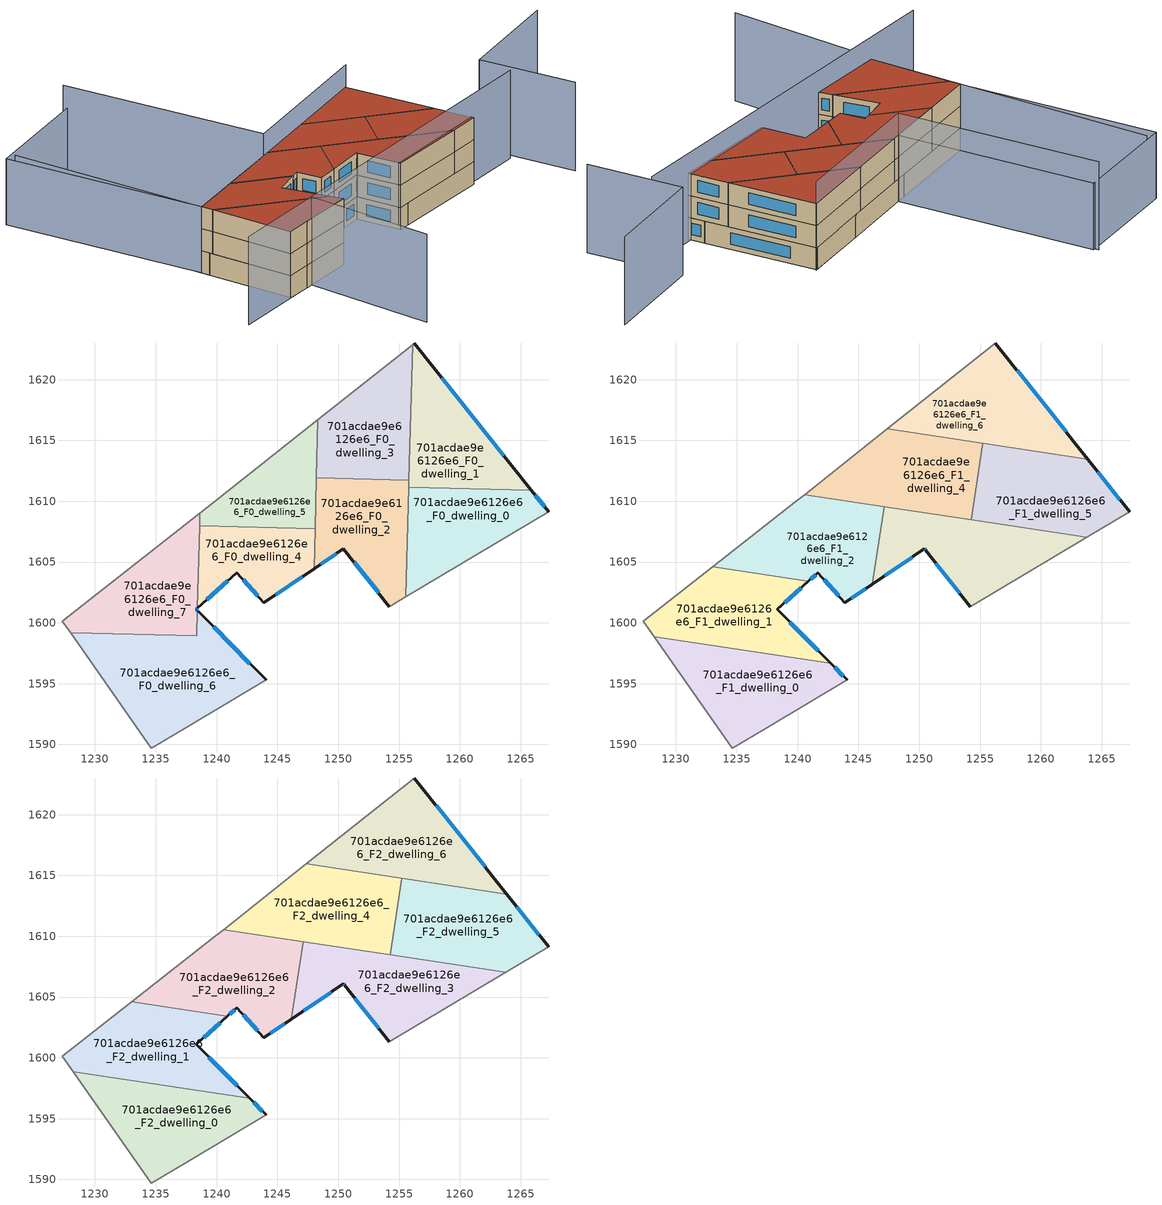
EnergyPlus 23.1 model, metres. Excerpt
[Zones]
701acdae9e6126e6_F0_dwelling_0
 floor ground (EU_floor_Construction): 1265.89,1610.9 1267.29,1609.12 1255.57,1602.16 1255.8,1611.16 z0
 wall outside (EU_wall_Construction): 1267.29,1609.12 1265.89,1610.9 z0:3
 wall to 701acdae9e6126e6_F0_dwelling_1 (EU_wall_Construction): 1265.89,1610.9 1255.8,1611.16 1255.57,1602.16 z0:3
 wall adiabatic (EU_wall_Construction): 1255.57,1602.16 1267.29,1609.12 z0:3
 window (EU_Window_Construction): 1266.96,1609.54 1266.22,1610.48 z0.7:2.3
701acdae9e6126e6_F0_dwelling_1
 floor ground (EU_floor_Construction): 1256.27,1623.01 1265.89,1610.9 1255.8,1611.16 1256.11,1622.88 z0
 wall outside (EU_wall_Construction): 1265.89,1610.9 1256.27,1623.01 z0:3
 wall adiabatic (EU_wall_Construction): 1256.27,1623.01 1256.11,1622.88 z0:3
 wall to 701acdae9e6126e6_F0_dwelling_3 (EU_wall_Construction): 1256.11,1622.88 1255.82,1611.72 z0:3
 wall to 701acdae9e6126e6_F0_dwelling_2 (EU_wall_Construction): 1255.82,1611.72 1255.8,1611.16 1255.57,1602.16 z0:3
 window (EU_Window_Construction): 1263.63,1613.74 1258.53,1620.17 z0.7:2.3
701acdae9e6126e6_F0_dwelling_2
 floor ground (EU_floor_Construction): 1255.82,1611.72 1255.57,1602.16 1254.21,1601.34 1250.42,1606.09 1248.01,1604.45 1248.21,1611.92 z0
 wall outside (EU_wall_Construction): 1248.01,1604.45 1250.42,1606.09 1254.21,1601.34 z0:3
 wall adiabatic (EU_wall_Construction): 1254.21,1601.34 1255.57,1602.16 z0:3
 wall to 701acdae9e6126e6_F0_dwelling_3 (EU_wall_Construction): 1255.82,1611.72 1248.21,1611.92 z0:3
 wall to 701acdae9e6126e6_F0_dwelling_5 (EU_wall_Construction): 1248.21,1611.92 1248.1,1607.74 z0:3
 wall to 701acdae9e6126e6_F0_dwelling_4 (EU_wall_Construction): 1248.1,1607.74 1248.01,1604.45 z0:3
 window (EU_Window_Construction): 1251.31,1604.97 1253.32,1602.46 / 1248.58,1604.83 1249.86,1605.7 z0.7:2.3
 ceiling adiabatic (EU_roof_Construction): 1254.29,1608.47 1254.78,1611.75 1248.21,1611.92 1248.14,1609.4 z3
701acdae9e6126e6_F0_dwelling_3
 floor ground (EU_floor_Construction): 1256.11,1622.88 1255.82,1611.72 1248.21,1611.92 1248.33,1616.71 z0
 wall adiabatic (EU_wall_Construction): 1256.11,1622.88 1248.33,1616.71 z0:3
 wall to 701acdae9e6126e6_F0_dwelling_5 (EU_wall_Construction): 1248.33,1616.71 1248.21,1611.92 z0:3
 ceiling adiabatic (EU_roof_Construction): 1254.78,1611.75 1255.24,1614.75 1248.31,1615.8 1248.21,1611.92 z3; 1255.89,1614.65 1256.11,1622.88 1248.33,1616.71 1248.31,1615.8 z3
701acdae9e6126e6_F0_dwelling_4
 floor ground (EU_floor_Construction): 1248.1,1607.74 1248.01,1604.45 1243.9,1601.64 1241.68,1604.14 1238.43,1601.19 1238.6,1607.99 z0
 wall outside (EU_wall_Construction): 1238.43,1601.19 1241.68,1604.14 1243.9,1601.64 1248.01,1604.45 z0:3
 wall to 701acdae9e6126e6_F0_dwelling_5 (EU_wall_Construction): 1248.1,1607.74 1238.6,1607.99 z0:3
 wall to 701acdae9e6126e6_F0_dwelling_7 (EU_wall_Construction): 1238.6,1607.99 1238.43,1601.19 z0:3
 window (EU_Window_Construction): 1244.86,1602.3 1247.05,1603.79 / 1242.2,1603.55 1243.38,1602.23 / 1239.19,1601.88 1240.91,1603.44 z0.7:2.3
 ceiling adiabatic (EU_roof_Construction): 1248.01,1604.45 1248.1,1607.74 1246.85,1607.78 1246.15,1603.18 z3
701acdae9e6126e6_F0_dwelling_5
 floor ground (EU_floor_Construction): 1248.33,1616.71 1248.1,1607.74 1238.6,1607.99 1238.63,1609.01 1239.78,1609.91 z0
 wall adiabatic (EU_wall_Construction): 1248.33,1616.71 1239.78,1609.91 1238.63,1609.01 z0:3
 wall to 701acdae9e6126e6_F0_dwelling_7 (EU_wall_Construction): 1238.63,1609.01 1238.61,1607.99 z0:3
701acdae9e6126e6_F0_dwelling_6
 floor ground (EU_floor_Construction): 1238.42,1601.02 1244.07,1595.31 1237.55,1591.43 1234.64,1589.71 1227.99,1599.19 1238.37,1598.92 z0
 wall outside (EU_wall_Construction): 1244.07,1595.31 1238.42,1601.02 z0:3
 wall to 701acdae9e6126e6_F0_dwelling_7 (EU_wall_Construction): 1238.42,1601.02 1238.37,1598.92 1227.99,1599.19 z0:3
 wall adiabatic (EU_wall_Construction): 1227.99,1599.19 1234.64,1589.71 1237.55,1591.43 1244.07,1595.31 z0:3
 window (EU_Window_Construction): 1242.74,1596.65 1239.75,1599.68 z0.7:2.3
701acdae9e6126e6_F0_dwelling_7
 floor ground (EU_floor_Construction): 1238.63,1609.01 1238.43,1601.19 1238.34,1601.11 1238.42,1601.02 1238.37,1598.92 1227.99,1599.19 1227.33,1600.14 z0
 wall outside (EU_wall_Construction): 1238.42,1601.02 1238.34,1601.11 1238.43,1601.19 z0:3
 wall adiabatic (EU_wall_Construction): 1238.63,1609.01 1227.33,1600.14 1227.99,1599.19 z0:3
 window (EU_Window_Construction): 1238.36,1601.12 1238.41,1601.17 / 1238.4,1601.04 1238.36,1601.08 z0.7:2.3
701acdae9e6126e6_F1_dwelling_0
 floor to 701acdae9e6126e6_F0_dwelling_6 (EU_floor_Construction): 1242.74,1596.66 1244.07,1595.31 1237.55,1591.43 1234.64,1589.71 1228.23,1598.85 z3
 wall outside (EU_wall_Construction): 1244.07,1595.31 1242.74,1596.66 z3:6
 wall adiabatic (EU_wall_Construction): 1228.23,1598.85 1234.64,1589.71 1237.55,1591.43 1244.07,1595.31 z3:6
 wall to 701acdae9e6126e6_F1_dwelling_1 (EU_wall_Construction): 1242.74,1596.66 1228.23,1598.85 z3:6
 window (EU_Window_Construction): 1243.76,1595.63 1243.05,1596.34 z3.7:5.3
701acdae9e6126e6_F1_dwelling_1
 floor to 701acdae9e6126e6_F0_dwelling_7 (EU_floor_Construction): 1238.5,1603.78 1238.43,1601.19 1238.34,1601.11 1238.42,1601.02 1238.37,1598.92 1227.99,1599.19 1227.33,1600.14 1233.02,1604.61 z3
 floor to 701acdae9e6126e6_F0_dwelling_6 (EU_floor_Construction): 1238.42,1601.02 1242.74,1596.66 1228.23,1598.85 1227.99,1599.19 1238.37,1598.92 z3
 floor to 701acdae9e6126e6_F0_dwelling_4 (EU_floor_Construction): 1240.89,1603.42 1238.43,1601.19 1238.5,1603.78 z3
 wall outside (EU_wall_Construction): 1242.74,1596.66 1238.34,1601.11 1240.89,1603.42 z3:6
 wall adiabatic (EU_wall_Construction): 1233.02,1604.61 1227.33,1600.14 1228.23,1598.85 z3:6
 wall to 701acdae9e6126e6_F1_dwelling_2 (EU_wall_Construction): 1240.89,1603.42 1233.02,1604.61 z3:6
 window (EU_Window_Construction): 1238.94,1601.65 1240.29,1602.88 / 1241.71,1597.7 1239.37,1600.06 z3.7:5.3
701acdae9e6126e6_F1_dwelling_2
 floor to 701acdae9e6126e6_F0_dwelling_4 (EU_floor_Construction): 1246.85,1607.78 1246.15,1603.18 1243.9,1601.64 1241.68,1604.14 1240.89,1603.42 1238.5,1603.78 1238.6,1607.99 z3
 floor to 701acdae9e6126e6_F0_dwelling_7 (EU_floor_Construction): 1238.63,1609.01 1238.5,1603.78 1233.02,1604.61 z3
 floor to 701acdae9e6126e6_F0_dwelling_5 (EU_floor_Construction): 1247.11,1609.55 1246.85,1607.78 1238.61,1607.99 1238.63,1609.01 1239.78,1609.91 1240.57,1610.54 z3
 wall outside (EU_wall_Construction): 1240.89,1603.42 1241.68,1604.14 1243.9,1601.64 1246.15,1603.18 z3:6
 wall adiabatic (EU_wall_Construction): 1240.57,1610.54 1239.78,1609.91 1233.02,1604.61 z3:6
 wall to 701acdae9e6126e6_F1_dwelling_3 (EU_wall_Construction): 1246.15,1603.18 1247.11,1609.55 z3:6
 wall to 701acdae9e6126e6_F1_dwelling_4 (EU_wall_Construction): 1247.11,1609.55 1240.57,1610.54 z3:6
 window (EU_Window_Construction): 1242.2,1603.55 1243.38,1602.23 / 1241.07,1603.59 1241.49,1603.97 / 1244.43,1602.01 1245.62,1602.82 z3.7:5.3
701acdae9e6126e6_F1_dwelling_3
 floor to 701acdae9e6126e6_F0_dwelling_2 (EU_floor_Construction): 1255.73,1608.25 1255.57,1602.16 1254.21,1601.34 1250.49,1606 1250.42,1606.09 1248.01,1604.45 1248.14,1609.39 z3
 floor to 701acdae9e6126e6_F0_dwelling_0 (EU_floor_Construction): 1263.78,1607.03 1255.57,1602.16 1255.73,1608.25 z3
 floor to 701acdae9e6126e6_F0_dwelling_5 (EU_floor_Construction): 1248.14,1609.39 1248.1,1607.74 1246.85,1607.78 1247.11,1609.55 z3
 floor adiabatic (EU_floor_Construction): 1248.14,1609.39 1248.01,1604.45 1246.15,1603.18 1246.85,1607.78 1248.1,1607.74 z3
 wall outside (EU_wall_Construction): 1246.15,1603.18 1250.42,1606.09 1250.49,1606 1254.21,1601.34 z3:6
 wall adiabatic (EU_wall_Construction): 1254.21,1601.34 1263.78,1607.03 z3:6
 wall to 701acdae9e6126e6_F1_dwelling_5 (EU_wall_Construction): 1263.78,1607.03 1254.29,1608.47 z3:6
 wall to 701acdae9e6126e6_F1_dwelling_4 (EU_wall_Construction): 1254.29,1608.47 1247.11,1609.55 z3:6
 window (EU_Window_Construction): 1251.36,1604.9 1253.33,1602.44 / 1250.44,1606.06 1250.48,1606.02 / 1247.15,1603.86 1249.42,1605.4 z3.7:5.3
701acdae9e6126e6_F1_dwelling_4
 floor to 701acdae9e6126e6_F0_dwelling_5 (EU_floor_Construction): 1248.31,1615.8 1248.14,1609.4 1240.57,1610.54 1247.37,1615.94 z3
 floor adiabatic (EU_floor_Construction): 1255.24,1614.75 1254.29,1608.47 1248.14,1609.4 1248.31,1615.8 z3
 wall to 701acdae9e6126e6_F1_dwelling_5 (EU_wall_Construction): 1254.29,1608.47 1255.24,1614.75 z3:6
 wall adiabatic (EU_wall_Construction): 1247.37,1615.94 1240.57,1610.54 z3:6
 wall to 701acdae9e6126e6_F1_dwelling_6 (EU_wall_Construction): 1255.24,1614.75 1247.37,1615.94 z3:6
701acdae9e6126e6_F1_dwelling_5
 floor to 701acdae9e6126e6_F0_dwelling_0 (EU_floor_Construction): 1265.89,1610.9 1267.29,1609.12 1263.78,1607.03 1255.73,1608.25 1255.8,1611.16 z3
 floor to 701acdae9e6126e6_F0_dwelling_1 (EU_floor_Construction): 1263.86,1613.45 1265.89,1610.9 1255.8,1611.16 1255.89,1614.65 z3
 floor to 701acdae9e6126e6_F0_dwelling_2 (EU_floor_Construction): 1255.82,1611.72 1255.73,1608.25 1254.29,1608.47 1254.78,1611.75 z3
 floor to 701acdae9e6126e6_F0_dwelling_3 (EU_floor_Construction): 1255.89,1614.65 1255.82,1611.72 1254.78,1611.75 1255.24,1614.75 z3
 wall outside (EU_wall_Construction): 1267.29,1609.12 1263.86,1613.45 z3:6
 wall adiabatic (EU_wall_Construction): 1263.78,1607.03 1267.29,1609.12 z3:6
 wall to 701acdae9e6126e6_F1_dwelling_6 (EU_wall_Construction): 1263.86,1613.45 1255.24,1614.75 z3:6
 window (EU_Window_Construction): 1266.49,1610.14 1264.67,1612.43 z3.7:5.3
701acdae9e6126e6_F1_dwelling_6
 floor adiabatic (EU_floor_Construction): 1256.11,1622.88 1255.89,1614.65 1248.31,1615.8 1248.33,1616.71 z3
 floor to 701acdae9e6126e6_F0_dwelling_1 (EU_floor_Construction): 1256.27,1623.01 1263.86,1613.45 1255.89,1614.65 1256.11,1622.88 z3
 floor to 701acdae9e6126e6_F0_dwelling_5 (EU_floor_Construction): 1248.33,1616.71 1248.31,1615.8 1247.37,1615.94 z3
 wall outside (EU_wall_Construction): 1263.86,1613.45 1256.27,1623.01 z3:6
 wall adiabatic (EU_wall_Construction): 1256.27,1623.01 1247.37,1615.94 z3:6
 window (EU_Window_Construction): 1262.08,1615.69 1258.05,1620.76 z3.7:5.3
701acdae9e6126e6_F2_dwelling_0
 floor to 701acdae9e6126e6_F1_dwelling_0 (EU_floor_Construction): 1242.74,1596.66 1244.07,1595.31 1237.55,1591.43 1234.64,1589.71 1228.23,1598.85 z6
 wall outside (EU_wall_Construction): 1244.07,1595.31 1242.74,1596.66 z6:9
 wall adiabatic (EU_wall_Construction): 1228.23,1598.85 1234.64,1589.71 1237.55,1591.43 1244.07,1595.31 z6:9
 wall to 701acdae9e6126e6_F2_dwelling_1 (EU_wall_Construction): 1242.74,1596.66 1228.23,1598.85 z6:9
 window (EU_Window_Construction): 1243.76,1595.63 1243.05,1596.34 z6.7:8.3
 roof outside (EU_roof_Construction): 1244.07,1595.31 1242.74,1596.66 1228.23,1598.85 1234.64,1589.71 1237.55,1591.43 z9
701acdae9e6126e6_F2_dwelling_1
 floor to 701acdae9e6126e6_F1_dwelling_1 (EU_floor_Construction): 1240.89,1603.42 1238.34,1601.11 1242.74,1596.66 1228.23,1598.85 1227.33,1600.14 1233.02,1604.61 z6
 wall outside (EU_wall_Construction): 1242.74,1596.66 1238.34,1601.11 1240.89,1603.42 z6:9
 wall adiabatic (EU_wall_Construction): 1233.02,1604.61 1227.33,1600.14 1228.23,1598.85 z6:9
 wall to 701acdae9e6126e6_F2_dwelling_2 (EU_wall_Construction): 1240.89,1603.42 1233.02,1604.61 z6:9
 window (EU_Window_Construction): 1238.94,1601.65 1240.29,1602.88 / 1241.71,1597.7 1239.37,1600.06 z6.7:8.3
 roof outside (EU_roof_Construction): 1242.74,1596.66 1238.34,1601.11 1240.89,1603.42 1233.02,1604.61 1227.33,1600.14 1228.23,1598.85 z9
701acdae9e6126e6_F2_dwelling_2
 floor to 701acdae9e6126e6_F1_dwelling_2 (EU_floor_Construction): 1247.11,1609.55 1246.15,1603.18 1243.9,1601.64 1241.68,1604.14 1240.89,1603.42 1233.02,1604.61 1239.78,1609.91 1240.57,1610.54 z6
 wall outside (EU_wall_Construction): 1240.89,1603.42 1241.68,1604.14 1243.9,1601.64 1246.15,1603.18 z6:9
 wall adiabatic (EU_wall_Construction): 1240.57,1610.54 1239.78,1609.91 1233.02,1604.61 z6:9
 wall to 701acdae9e6126e6_F2_dwelling_3 (EU_wall_Construction): 1246.15,1603.18 1247.11,1609.55 z6:9
 wall to 701acdae9e6126e6_F2_dwelling_4 (EU_wall_Construction): 1247.11,1609.55 1240.57,1610.54 z6:9
 window (EU_Window_Construction): 1242.2,1603.55 1243.38,1602.23 / 1241.07,1603.59 1241.49,1603.97 / 1244.43,1602.01 1245.62,1602.82 z6.7:8.3
 roof outside (EU_roof_Construction): 1246.15,1603.18 1247.11,1609.55 1240.57,1610.54 1239.78,1609.91 1233.02,1604.61 1240.89,1603.42 1241.68,1604.14 1243.9,1601.64 z9
701acdae9e6126e6_F2_dwelling_3
 floor to 701acdae9e6126e6_F1_dwelling_3 (EU_floor_Construction): 1263.78,1607.03 1254.21,1601.34 1250.49,1606 1250.42,1606.09 1246.15,1603.18 1247.11,1609.55 z6
 wall outside (EU_wall_Construction): 1246.15,1603.18 1250.42,1606.09 1250.49,1606 1254.21,1601.34 z6:9
 wall adiabatic (EU_wall_Construction): 1254.21,1601.34 1263.78,1607.03 z6:9
 wall to 701acdae9e6126e6_F2_dwelling_5 (EU_wall_Construction): 1263.78,1607.03 1254.29,1608.47 z6:9
 wall to 701acdae9e6126e6_F2_dwelling_4 (EU_wall_Construction): 1254.29,1608.47 1247.11,1609.55 z6:9
 window (EU_Window_Construction): 1251.36,1604.9 1253.33,1602.44 / 1250.44,1606.06 1250.48,1606.02 / 1247.15,1603.86 1249.42,1605.4 z6.7:8.3
 roof outside (EU_roof_Construction): 1263.78,1607.03 1247.11,1609.55 1246.15,1603.18 1250.42,1606.09 1250.49,1606 1254.21,1601.34 z9
701acdae9e6126e6_F2_dwelling_4
 floor to 701acdae9e6126e6_F1_dwelling_4 (EU_floor_Construction): 1255.24,1614.75 1254.29,1608.47 1240.57,1610.54 1247.37,1615.94 z6
 wall to 701acdae9e6126e6_F2_dwelling_5 (EU_wall_Construction): 1254.29,1608.47 1255.24,1614.75 z6:9
 wall adiabatic (EU_wall_Construction): 1247.37,1615.94 1240.57,1610.54 z6:9
 wall to 701acdae9e6126e6_F2_dwelling_6 (EU_wall_Construction): 1255.24,1614.75 1247.37,1615.94 z6:9
 roof outside (EU_roof_Construction): 1254.29,1608.47 1255.24,1614.75 1247.37,1615.94 1240.57,1610.54 z9
701acdae9e6126e6_F2_dwelling_5
 floor to 701acdae9e6126e6_F1_dwelling_5 (EU_floor_Construction): 1263.86,1613.45 1267.29,1609.12 1263.78,1607.03 1254.29,1608.47 1255.24,1614.75 z6
 wall outside (EU_wall_Construction): 1267.29,1609.12 1263.86,1613.45 z6:9
 wall adiabatic (EU_wall_Construction): 1263.78,1607.03 1267.29,1609.12 z6:9
 wall to 701acdae9e6126e6_F2_dwelling_6 (EU_wall_Construction): 1263.86,1613.45 1255.24,1614.75 z6:9
 window (EU_Window_Construction): 1266.49,1610.14 1264.67,1612.43 z6.7:8.3
 roof outside (EU_roof_Construction): 1267.29,1609.12 1263.86,1613.45 1255.24,1614.75 1254.29,1608.47 1263.78,1607.03 z9
701acdae9e6126e6_F2_dwelling_6
 floor to 701acdae9e6126e6_F1_dwelling_6 (EU_floor_Construction): 1256.27,1623.01 1263.86,1613.45 1247.37,1615.94 z6
 wall outside (EU_wall_Construction): 1263.86,1613.45 1256.27,1623.01 z6:9
 wall adiabatic (EU_wall_Construction): 1256.27,1623.01 1247.37,1615.94 z6:9
 window (EU_Window_Construction): 1262.08,1615.69 1258.05,1620.76 z6.7:8.3
 roof outside (EU_roof_Construction): 1263.86,1613.45 1256.27,1623.01 1247.37,1615.94 z9
shading: 1227.04,1585.01 1274.1,1613.77 / 1238.29,1591.88 1247.15,1576.99 / 1280.03,1607.58 1271.78,1617.87 / 1271.78,1617.87 1283.59,1627.34 / 1256.28,1623.02 1239.78,1609.91 / 1239.78,1609.91 1222.56,1631.59 z0:12; 1212.03,1621.96 1234.64,1589.71 / 1223.13,1631.3 1239.81,1609.87 / 1239.81,1609.87 1227.33,1600.15 / 1227.33,1600.15 1210.64,1621.58 / 1210.64,1621.58 1223.13,1631.3 z0:9
[Building]
EU S2 Campaign: North Axis=0; Terrain=City; Solar Distribution=FullExterior
[Site:Location]
Budapest.Ferenc.Liszt.Intl.AP: Latitude=47.437; Longitude=19.256; Time Zone=1; Elevation=185
[SizingPeriod:WeatherFileDays]
AnnualSizingPeriod: Begin Month=1; Begin Day of Month=1; End Month=12; End Day of Month=31; Day of Week for Start Day=Monday; Use Weather File Daylight Saving Period=No; Use Weather File Rain and Snow Indicators=No
[MATERIAL]
EU_InternalMass_Material: Roughness=MediumRough; Thickness=0.1; Conductivity=1; Density=1800; Specific Heat=900; Thermal Absorptance=0.9; Solar Absorptance=0.7; Visible Absorptance=0.7
[MATERIAL:NOMASS] Roughness=MediumRough; Thermal Absorptance=0.9; Solar Absorptance=0.7; Visible Absorptance=0.7
Name | Thermal Resistance
EU_wall_NoMass | 0.832559
EU_roof_NoMass | 1.39638
EU_floor_NoMass | 0.872794
[WINDOWMATERIAL:SIMPLEGLAZINGSYSTEM]
EU_Window_SimpleGlazing: UFactor=2.79869; Solar Heat Gain Coefficient=0.75; Visible Transmittance=0.75
[CONSTRUCTION]
EU_wall_Construction: EU_wall_NoMass
EU_roof_Construction: EU_roof_NoMass
EU_floor_Construction: EU_floor_NoMass
EU_Window_Construction: EU_Window_SimpleGlazing
EU_InternalMass_Construction: EU_InternalMass_Material
[ZONE] Type=1; Multiplier=1; Ceiling Height=autocalculate; Floor Area=autocalculate; Part of Total Floor Area=Yes
Name | Volume
701acdae9e6126e6_F0_dwelling_0 | 182.141
701acdae9e6126e6_F1_dwelling_0; 701acdae9e6126e6_F2_dwelling_0 | 208.177
701acdae9e6126e6_F0_dwelling_1 | 182.104
701acdae9e6126e6_F1_dwelling_1; 701acdae9e6126e6_F2_dwelling_1 | 202.313
701acdae9e6126e6_F0_dwelling_2 | 182.143
701acdae9e6126e6_F1_dwelling_2; 701acdae9e6126e6_F2_dwelling_2 | 211.068
701acdae9e6126e6_F0_dwelling_3 | 182.16
701acdae9e6126e6_F1_dwelling_3; 701acdae9e6126e6_F2_dwelling_3 | 211.073
701acdae9e6126e6_F0_dwelling_4 | 142.139
701acdae9e6126e6_F1_dwelling_4; 701acdae9e6126e6_F2_dwelling_4; 701acdae9e6126e6_F1_dwelling_5; 701acdae9e6126e6_F2_dwelling_5 | 208.165
701acdae9e6126e6_F0_dwelling_5 | 142.122
701acdae9e6126e6_F0_dwelling_6 | 262.174
701acdae9e6126e6_F1_dwelling_6; 701acdae9e6126e6_F2_dwelling_6 | 208.152
701acdae9e6126e6_F0_dwelling_7 | 182.128
[INTERNALMASS] Construction=EU_InternalMass_Construction
Name | Zone or ZoneList | Surface Area
701acdae9e6126e6_F0_dwelling_0_EU_InternalMass | 701acdae9e6126e6_F0_dwelling_0 | 60.7139
701acdae9e6126e6_F0_dwelling_1_EU_InternalMass | 701acdae9e6126e6_F0_dwelling_1 | 60.7098
701acdae9e6126e6_F0_dwelling_2_EU_InternalMass | 701acdae9e6126e6_F0_dwelling_2 | 60.7164
701acdae9e6126e6_F0_dwelling_3_EU_InternalMass | 701acdae9e6126e6_F0_dwelling_3 | 60.7199
701acdae9e6126e6_F0_dwelling_4_EU_InternalMass | 701acdae9e6126e6_F0_dwelling_4 | 47.3798
701acdae9e6126e6_F0_dwelling_5_EU_InternalMass | 701acdae9e6126e6_F0_dwelling_5 | 47.374
701acdae9e6126e6_F0_dwelling_6_EU_InternalMass | 701acdae9e6126e6_F0_dwelling_6 | 87.3913
701acdae9e6126e6_F0_dwelling_7_EU_InternalMass | 701acdae9e6126e6_F0_dwelling_7 | 60.709
701acdae9e6126e6_F1_dwelling_0_EU_InternalMass | 701acdae9e6126e6_F1_dwelling_0 | 69.3921
701acdae9e6126e6_F1_dwelling_1_EU_InternalMass | 701acdae9e6126e6_F1_dwelling_1 | 67.4376
701acdae9e6126e6_F1_dwelling_2_EU_InternalMass | 701acdae9e6126e6_F1_dwelling_2 | 70.3583
701acdae9e6126e6_F1_dwelling_3_EU_InternalMass | 701acdae9e6126e6_F1_dwelling_3 | 70.3596
701acdae9e6126e6_F1_dwelling_4_EU_InternalMass | 701acdae9e6126e6_F1_dwelling_4 | 69.3895
701acdae9e6126e6_F1_dwelling_5_EU_InternalMass | 701acdae9e6126e6_F1_dwelling_5 | 69.3881
701acdae9e6126e6_F1_dwelling_6_EU_InternalMass | 701acdae9e6126e6_F1_dwelling_6 | 69.3842
701acdae9e6126e6_F2_dwelling_0_EU_InternalMass | 701acdae9e6126e6_F2_dwelling_0 | 69.3921
701acdae9e6126e6_F2_dwelling_1_EU_InternalMass | 701acdae9e6126e6_F2_dwelling_1 | 67.4376
701acdae9e6126e6_F2_dwelling_2_EU_InternalMass | 701acdae9e6126e6_F2_dwelling_2 | 70.3583
701acdae9e6126e6_F2_dwelling_3_EU_InternalMass | 701acdae9e6126e6_F2_dwelling_3 | 70.3596
701acdae9e6126e6_F2_dwelling_4_EU_InternalMass | 701acdae9e6126e6_F2_dwelling_4 | 69.3895
701acdae9e6126e6_F2_dwelling_5_EU_InternalMass | 701acdae9e6126e6_F2_dwelling_5 | 69.3881
701acdae9e6126e6_F2_dwelling_6_EU_InternalMass | 701acdae9e6126e6_F2_dwelling_6 | 69.3842
[OTHEREQUIPMENT] Fuel Type=Electricity; Design Level Calculation Method=Watts/Area; Power per Zone Floor Area=1; Fraction Latent=0; Fraction Radiant=0; Fraction Lost=0; Carbon Dioxide Generation Rate=0; EndUse Subcategory=EU_Step8_InternalGains
Name | Zone or ZoneList or Space or SpaceList | Schedule
EU_Step8_InternalGain_701acdae9e6126e6_F0_dwelling_0_f000 | 701acdae9e6126e6_F0_dwelling_0 | EU_Step8_GainSchedule_701acdae9e6126e6_F0_dwelling_0_f000
EU_Step8_InternalGain_701acdae9e6126e6_F0_dwelling_1_f000 | 701acdae9e6126e6_F0_dwelling_1 | EU_Step8_GainSchedule_701acdae9e6126e6_F0_dwelling_1_f000
EU_Step8_InternalGain_701acdae9e6126e6_F0_dwelling_2_f000 | 701acdae9e6126e6_F0_dwelling_2 | EU_Step8_GainSchedule_701acdae9e6126e6_F0_dwelling_2_f000
EU_Step8_InternalGain_701acdae9e6126e6_F0_dwelling_3_f000 | 701acdae9e6126e6_F0_dwelling_3 | EU_Step8_GainSchedule_701acdae9e6126e6_F0_dwelling_3_f000
EU_Step8_InternalGain_701acdae9e6126e6_F0_dwelling_4_f000 | 701acdae9e6126e6_F0_dwelling_4 | EU_Step8_GainSchedule_701acdae9e6126e6_F0_dwelling_4_f000
EU_Step8_InternalGain_701acdae9e6126e6_F0_dwelling_5_f000 | 701acdae9e6126e6_F0_dwelling_5 | EU_Step8_GainSchedule_701acdae9e6126e6_F0_dwelling_5_f000
EU_Step8_InternalGain_701acdae9e6126e6_F0_dwelling_6_f000 | 701acdae9e6126e6_F0_dwelling_6 | EU_Step8_GainSchedule_701acdae9e6126e6_F0_dwelling_6_f000
EU_Step8_InternalGain_701acdae9e6126e6_F0_dwelling_7_f000 | 701acdae9e6126e6_F0_dwelling_7 | EU_Step8_GainSchedule_701acdae9e6126e6_F0_dwelling_7_f000
EU_Step8_InternalGain_701acdae9e6126e6_F1_dwelling_0_f000 | 701acdae9e6126e6_F1_dwelling_0 | EU_Step8_GainSchedule_701acdae9e6126e6_F1_dwelling_0_f000
EU_Step8_InternalGain_701acdae9e6126e6_F1_dwelling_1_f000 | 701acdae9e6126e6_F1_dwelling_1 | EU_Step8_GainSchedule_701acdae9e6126e6_F1_dwelling_1_f000
EU_Step8_InternalGain_701acdae9e6126e6_F1_dwelling_2_f000 | 701acdae9e6126e6_F1_dwelling_2 | EU_Step8_GainSchedule_701acdae9e6126e6_F1_dwelling_2_f000
EU_Step8_InternalGain_701acdae9e6126e6_F1_dwelling_3_f000 | 701acdae9e6126e6_F1_dwelling_3 | EU_Step8_GainSchedule_701acdae9e6126e6_F1_dwelling_3_f000
EU_Step8_InternalGain_701acdae9e6126e6_F1_dwelling_4_f000 | 701acdae9e6126e6_F1_dwelling_4 | EU_Step8_GainSchedule_701acdae9e6126e6_F1_dwelling_4_f000
EU_Step8_InternalGain_701acdae9e6126e6_F1_dwelling_5_f000 | 701acdae9e6126e6_F1_dwelling_5 | EU_Step8_GainSchedule_701acdae9e6126e6_F1_dwelling_5_f000
EU_Step8_InternalGain_701acdae9e6126e6_F1_dwelling_6_f000 | 701acdae9e6126e6_F1_dwelling_6 | EU_Step8_GainSchedule_701acdae9e6126e6_F1_dwelling_6_f000
EU_Step8_InternalGain_701acdae9e6126e6_F2_dwelling_0_f000 | 701acdae9e6126e6_F2_dwelling_0 | EU_Step8_GainSchedule_701acdae9e6126e6_F2_dwelling_0_f000
EU_Step8_InternalGain_701acdae9e6126e6_F2_dwelling_1_f000 | 701acdae9e6126e6_F2_dwelling_1 | EU_Step8_GainSchedule_701acdae9e6126e6_F2_dwelling_1_f000
EU_Step8_InternalGain_701acdae9e6126e6_F2_dwelling_2_f000 | 701acdae9e6126e6_F2_dwelling_2 | EU_Step8_GainSchedule_701acdae9e6126e6_F2_dwelling_2_f000
EU_Step8_InternalGain_701acdae9e6126e6_F2_dwelling_3_f000 | 701acdae9e6126e6_F2_dwelling_3 | EU_Step8_GainSchedule_701acdae9e6126e6_F2_dwelling_3_f000
EU_Step8_InternalGain_701acdae9e6126e6_F2_dwelling_4_f000 | 701acdae9e6126e6_F2_dwelling_4 | EU_Step8_GainSchedule_701acdae9e6126e6_F2_dwelling_4_f000
EU_Step8_InternalGain_701acdae9e6126e6_F2_dwelling_5_f000 | 701acdae9e6126e6_F2_dwelling_5 | EU_Step8_GainSchedule_701acdae9e6126e6_F2_dwelling_5_f000
EU_Step8_InternalGain_701acdae9e6126e6_F2_dwelling_6_f000 | 701acdae9e6126e6_F2_dwelling_6 | EU_Step8_GainSchedule_701acdae9e6126e6_F2_dwelling_6_f000
[ZONEVENTILATION:DESIGNFLOWRATE] Schedule=EU_AlwaysOn; Design Flow Rate Calculation Method=AirChanges/Hour; Air Changes per Hour=0.475469; Ventilation Type=Natural; Fan Pressure Rise=0; Fan Total Efficiency=1; Constant Term Coefficient=1; Temperature Term Coefficient=0; Velocity Term Coefficient=0; Velocity Squared Term Coefficient=0; Minimum Indoor Temperature=-100; Maximum Indoor Temperature=100; Delta Temperature=-100; Minimum Outdoor Temperature=-100; Maximum Outdoor Temperature=100; Maximum Wind Speed=40
Name | Zone or ZoneList or Space or SpaceList
EU_ConstantAir_701acdae9e6126e6_F0_dwelling_0 | 701acdae9e6126e6_F0_dwelling_0
EU_ConstantAir_701acdae9e6126e6_F0_dwelling_1 | 701acdae9e6126e6_F0_dwelling_1
EU_ConstantAir_701acdae9e6126e6_F0_dwelling_2 | 701acdae9e6126e6_F0_dwelling_2
EU_ConstantAir_701acdae9e6126e6_F0_dwelling_3 | 701acdae9e6126e6_F0_dwelling_3
EU_ConstantAir_701acdae9e6126e6_F0_dwelling_4 | 701acdae9e6126e6_F0_dwelling_4
EU_ConstantAir_701acdae9e6126e6_F0_dwelling_5 | 701acdae9e6126e6_F0_dwelling_5
EU_ConstantAir_701acdae9e6126e6_F0_dwelling_6 | 701acdae9e6126e6_F0_dwelling_6
EU_ConstantAir_701acdae9e6126e6_F0_dwelling_7 | 701acdae9e6126e6_F0_dwelling_7
EU_ConstantAir_701acdae9e6126e6_F1_dwelling_0 | 701acdae9e6126e6_F1_dwelling_0
EU_ConstantAir_701acdae9e6126e6_F1_dwelling_1 | 701acdae9e6126e6_F1_dwelling_1
EU_ConstantAir_701acdae9e6126e6_F1_dwelling_2 | 701acdae9e6126e6_F1_dwelling_2
EU_ConstantAir_701acdae9e6126e6_F1_dwelling_3 | 701acdae9e6126e6_F1_dwelling_3
EU_ConstantAir_701acdae9e6126e6_F1_dwelling_4 | 701acdae9e6126e6_F1_dwelling_4
EU_ConstantAir_701acdae9e6126e6_F1_dwelling_5 | 701acdae9e6126e6_F1_dwelling_5
EU_ConstantAir_701acdae9e6126e6_F1_dwelling_6 | 701acdae9e6126e6_F1_dwelling_6
EU_ConstantAir_701acdae9e6126e6_F2_dwelling_0 | 701acdae9e6126e6_F2_dwelling_0
EU_ConstantAir_701acdae9e6126e6_F2_dwelling_1 | 701acdae9e6126e6_F2_dwelling_1
EU_ConstantAir_701acdae9e6126e6_F2_dwelling_2 | 701acdae9e6126e6_F2_dwelling_2
EU_ConstantAir_701acdae9e6126e6_F2_dwelling_3 | 701acdae9e6126e6_F2_dwelling_3
EU_ConstantAir_701acdae9e6126e6_F2_dwelling_4 | 701acdae9e6126e6_F2_dwelling_4
EU_ConstantAir_701acdae9e6126e6_F2_dwelling_5 | 701acdae9e6126e6_F2_dwelling_5
EU_ConstantAir_701acdae9e6126e6_F2_dwelling_6 | 701acdae9e6126e6_F2_dwelling_6
[HVACTEMPLATE:THERMOSTAT] Constant Heating Setpoint=20; Constant Cooling Setpoint=50
EU_HeatOnly_701acdae9e6126e6_F0_dwelling_0; EU_HeatOnly_701acdae9e6126e6_F0_dwelling_1; EU_HeatOnly_701acdae9e6126e6_F0_dwelling_2; EU_HeatOnly_701acdae9e6126e6_F0_dwelling_3; EU_HeatOnly_701acdae9e6126e6_F0_dwelling_4; EU_HeatOnly_701acdae9e6126e6_F0_dwelling_5; EU_HeatOnly_701acdae9e6126e6_F0_dwelling_6; EU_HeatOnly_701acdae9e6126e6_F0_dwelling_7; EU_HeatOnly_701acdae9e6126e6_F1_dwelling_0; EU_HeatOnly_701acdae9e6126e6_F1_dwelling_1; EU_HeatOnly_701acdae9e6126e6_F1_dwelling_2; EU_HeatOnly_701acdae9e6126e6_F1_dwelling_3; EU_HeatOnly_701acdae9e6126e6_F1_dwelling_4; EU_HeatOnly_701acdae9e6126e6_F1_dwelling_5; EU_HeatOnly_701acdae9e6126e6_F1_dwelling_6; EU_HeatOnly_701acdae9e6126e6_F2_dwelling_0; EU_HeatOnly_701acdae9e6126e6_F2_dwelling_1; EU_HeatOnly_701acdae9e6126e6_F2_dwelling_2; EU_HeatOnly_701acdae9e6126e6_F2_dwelling_3; EU_HeatOnly_701acdae9e6126e6_F2_dwelling_4; EU_HeatOnly_701acdae9e6126e6_F2_dwelling_5; EU_HeatOnly_701acdae9e6126e6_F2_dwelling_6
[HVACTEMPLATE:ZONE:IDEALLOADSAIRSYSTEM] System Availability Schedule=EU_AlwaysOn; Maximum Heating Supply Air Temperature=50; Minimum Cooling Supply Air Temperature=13; Maximum Heating Supply Air Humidity Ratio=0.0156; Minimum Cooling Supply Air Humidity Ratio=0.0077; Heating Limit=NoLimit; Cooling Limit=NoLimit; Heating Availability Schedule=EU_AlwaysOn; Cooling Availability Schedule=EU_CoolingOff; Dehumidification Control Type=ConstantSensibleHeatRatio; Cooling Sensible Heat Ratio=0.7; Dehumidification Setpoint=60; Humidification Control Type=None; Humidification Setpoint=30; Outdoor Air Method=None; Outdoor Air Flow Rate per Person=0.00944; Outdoor Air Flow Rate per Zone Floor Area=0; Outdoor Air Flow Rate per Zone=0; Demand Controlled Ventilation Type=None; Outdoor Air Economizer Type=NoEconomizer; Heat Recovery Type=None; Sensible Heat Recovery Effectiveness=0.7; Latent Heat Recovery Effectiveness=0.65
Name | Template Thermostat
701acdae9e6126e6_F0_dwelling_0 | EU_HeatOnly_701acdae9e6126e6_F0_dwelling_0
701acdae9e6126e6_F0_dwelling_1 | EU_HeatOnly_701acdae9e6126e6_F0_dwelling_1
701acdae9e6126e6_F0_dwelling_2 | EU_HeatOnly_701acdae9e6126e6_F0_dwelling_2
701acdae9e6126e6_F0_dwelling_3 | EU_HeatOnly_701acdae9e6126e6_F0_dwelling_3
701acdae9e6126e6_F0_dwelling_4 | EU_HeatOnly_701acdae9e6126e6_F0_dwelling_4
701acdae9e6126e6_F0_dwelling_5 | EU_HeatOnly_701acdae9e6126e6_F0_dwelling_5
701acdae9e6126e6_F0_dwelling_6 | EU_HeatOnly_701acdae9e6126e6_F0_dwelling_6
701acdae9e6126e6_F0_dwelling_7 | EU_HeatOnly_701acdae9e6126e6_F0_dwelling_7
701acdae9e6126e6_F1_dwelling_0 | EU_HeatOnly_701acdae9e6126e6_F1_dwelling_0
701acdae9e6126e6_F1_dwelling_1 | EU_HeatOnly_701acdae9e6126e6_F1_dwelling_1
701acdae9e6126e6_F1_dwelling_2 | EU_HeatOnly_701acdae9e6126e6_F1_dwelling_2
701acdae9e6126e6_F1_dwelling_3 | EU_HeatOnly_701acdae9e6126e6_F1_dwelling_3
701acdae9e6126e6_F1_dwelling_4 | EU_HeatOnly_701acdae9e6126e6_F1_dwelling_4
701acdae9e6126e6_F1_dwelling_5 | EU_HeatOnly_701acdae9e6126e6_F1_dwelling_5
701acdae9e6126e6_F1_dwelling_6 | EU_HeatOnly_701acdae9e6126e6_F1_dwelling_6
701acdae9e6126e6_F2_dwelling_0 | EU_HeatOnly_701acdae9e6126e6_F2_dwelling_0
701acdae9e6126e6_F2_dwelling_1 | EU_HeatOnly_701acdae9e6126e6_F2_dwelling_1
701acdae9e6126e6_F2_dwelling_2 | EU_HeatOnly_701acdae9e6126e6_F2_dwelling_2
701acdae9e6126e6_F2_dwelling_3 | EU_HeatOnly_701acdae9e6126e6_F2_dwelling_3
701acdae9e6126e6_F2_dwelling_4 | EU_HeatOnly_701acdae9e6126e6_F2_dwelling_4
701acdae9e6126e6_F2_dwelling_5 | EU_HeatOnly_701acdae9e6126e6_F2_dwelling_5
701acdae9e6126e6_F2_dwelling_6 | EU_HeatOnly_701acdae9e6126e6_F2_dwelling_6
[SIZING:ZONE] Zone Cooling Design Supply Air Temperature Input Method=SupplyAirTemperature; Zone Cooling Design Supply Air Temperature=13; Zone Heating Design Supply Air Temperature Input Method=SupplyAirTemperature; Zone Heating Design Supply Air Temperature=50; Zone Cooling Design Supply Air Humidity Ratio=0.008; Zone Heating Design Supply Air Humidity Ratio=0.008; Cooling Design Air Flow Method=DesignDay; Cooling Design Air Flow Rate=0; Cooling Minimum Air Flow per Zone Floor Area=0.000762; Cooling Minimum Air Flow=0; Cooling Minimum Air Flow Fraction=0.2; Heating Design Air Flow Method=DesignDay; Heating Design Air Flow Rate=0; Heating Maximum Air Flow per Zone Floor Area=0.002032; Heating Maximum Air Flow=0.141576; Heating Maximum Air Flow Fraction=0.3; Account for Dedicated Outdoor Air System=No; Dedicated Outdoor Air System Control Strategy=NeutralSupplyAir; Dedicated Outdoor Air Low Setpoint Temperature for Design=autosize; Dedicated Outdoor Air High Setpoint Temperature for Design=autosize; Zone Load Sizing Method=Sensible Load Only No Latent Load; Zone Latent Cooling Design Supply Air Humidity Ratio Input Method=HumidityRatioDifference; Zone Cooling Design Supply Air Humidity Ratio Difference=0.005; Zone Latent Heating Design Supply Air Humidity Ratio Input Method=HumidityRatioDifference; Zone Humidification Design Supply Air Humidity Ratio Difference=0.005
701acdae9e6126e6_F0_dwelling_0; 701acdae9e6126e6_F0_dwelling_1; 701acdae9e6126e6_F0_dwelling_2; 701acdae9e6126e6_F0_dwelling_3; 701acdae9e6126e6_F0_dwelling_4; 701acdae9e6126e6_F0_dwelling_5; 701acdae9e6126e6_F0_dwelling_6; 701acdae9e6126e6_F0_dwelling_7; 701acdae9e6126e6_F1_dwelling_0; 701acdae9e6126e6_F1_dwelling_1; 701acdae9e6126e6_F1_dwelling_2; 701acdae9e6126e6_F1_dwelling_3; 701acdae9e6126e6_F1_dwelling_4; 701acdae9e6126e6_F1_dwelling_5; 701acdae9e6126e6_F1_dwelling_6; 701acdae9e6126e6_F2_dwelling_0; 701acdae9e6126e6_F2_dwelling_1; 701acdae9e6126e6_F2_dwelling_2; 701acdae9e6126e6_F2_dwelling_3; 701acdae9e6126e6_F2_dwelling_4; 701acdae9e6126e6_F2_dwelling_5; 701acdae9e6126e6_F2_dwelling_6
[SCHEDULE:CONSTANT]
Name | Hourly Value
EU_AlwaysOn | 1
EU_CoolingOff | 0
[SCHEDULE:FILE] Column Number=1; Rows to Skip at Top=0; Number of Hours of Data=8760; Column Separator=Comma; Interpolate to Timestep=No; Minutes per Item=60; Adjust Schedule for Daylight Savings=Yes
Name | File
EU_Step8_GainSchedule_701acdae9e6126e6_F0_dwelling_0_f000 | ../../schedules/701acdae9e6126e6/701acdae9e6126e6_F0_dwelling_0_f000_gain.csv
EU_Step8_GainSchedule_701acdae9e6126e6_F0_dwelling_1_f000 | ../../schedules/701acdae9e6126e6/701acdae9e6126e6_F0_dwelling_1_f000_gain.csv
EU_Step8_GainSchedule_701acdae9e6126e6_F0_dwelling_2_f000 | ../../schedules/701acdae9e6126e6/701acdae9e6126e6_F0_dwelling_2_f000_gain.csv
EU_Step8_GainSchedule_701acdae9e6126e6_F0_dwelling_3_f000 | ../../schedules/701acdae9e6126e6/701acdae9e6126e6_F0_dwelling_3_f000_gain.csv
EU_Step8_GainSchedule_701acdae9e6126e6_F0_dwelling_4_f000 | ../../schedules/701acdae9e6126e6/701acdae9e6126e6_F0_dwelling_4_f000_gain.csv
EU_Step8_GainSchedule_701acdae9e6126e6_F0_dwelling_5_f000 | ../../schedules/701acdae9e6126e6/701acdae9e6126e6_F0_dwelling_5_f000_gain.csv
EU_Step8_GainSchedule_701acdae9e6126e6_F0_dwelling_6_f000 | ../../schedules/701acdae9e6126e6/701acdae9e6126e6_F0_dwelling_6_f000_gain.csv
EU_Step8_GainSchedule_701acdae9e6126e6_F0_dwelling_7_f000 | ../../schedules/701acdae9e6126e6/701acdae9e6126e6_F0_dwelling_7_f000_gain.csv
EU_Step8_GainSchedule_701acdae9e6126e6_F1_dwelling_0_f000 | ../../schedules/701acdae9e6126e6/701acdae9e6126e6_F1_dwelling_0_f000_gain.csv
EU_Step8_GainSchedule_701acdae9e6126e6_F1_dwelling_1_f000 | ../../schedules/701acdae9e6126e6/701acdae9e6126e6_F1_dwelling_1_f000_gain.csv
EU_Step8_GainSchedule_701acdae9e6126e6_F1_dwelling_2_f000 | ../../schedules/701acdae9e6126e6/701acdae9e6126e6_F1_dwelling_2_f000_gain.csv
EU_Step8_GainSchedule_701acdae9e6126e6_F1_dwelling_3_f000 | ../../schedules/701acdae9e6126e6/701acdae9e6126e6_F1_dwelling_3_f000_gain.csv
EU_Step8_GainSchedule_701acdae9e6126e6_F1_dwelling_4_f000 | ../../schedules/701acdae9e6126e6/701acdae9e6126e6_F1_dwelling_4_f000_gain.csv
EU_Step8_GainSchedule_701acdae9e6126e6_F1_dwelling_5_f000 | ../../schedules/701acdae9e6126e6/701acdae9e6126e6_F1_dwelling_5_f000_gain.csv
EU_Step8_GainSchedule_701acdae9e6126e6_F1_dwelling_6_f000 | ../../schedules/701acdae9e6126e6/701acdae9e6126e6_F1_dwelling_6_f000_gain.csv
EU_Step8_GainSchedule_701acdae9e6126e6_F2_dwelling_0_f000 | ../../schedules/701acdae9e6126e6/701acdae9e6126e6_F2_dwelling_0_f000_gain.csv
EU_Step8_GainSchedule_701acdae9e6126e6_F2_dwelling_1_f000 | ../../schedules/701acdae9e6126e6/701acdae9e6126e6_F2_dwelling_1_f000_gain.csv
EU_Step8_GainSchedule_701acdae9e6126e6_F2_dwelling_2_f000 | ../../schedules/701acdae9e6126e6/701acdae9e6126e6_F2_dwelling_2_f000_gain.csv
EU_Step8_GainSchedule_701acdae9e6126e6_F2_dwelling_3_f000 | ../../schedules/701acdae9e6126e6/701acdae9e6126e6_F2_dwelling_3_f000_gain.csv
EU_Step8_GainSchedule_701acdae9e6126e6_F2_dwelling_4_f000 | ../../schedules/701acdae9e6126e6/701acdae9e6126e6_F2_dwelling_4_f000_gain.csv
EU_Step8_GainSchedule_701acdae9e6126e6_F2_dwelling_5_f000 | ../../schedules/701acdae9e6126e6/701acdae9e6126e6_F2_dwelling_5_f000_gain.csv
EU_Step8_GainSchedule_701acdae9e6126e6_F2_dwelling_6_f000 | ../../schedules/701acdae9e6126e6/701acdae9e6126e6_F2_dwelling_6_f000_gain.csv
